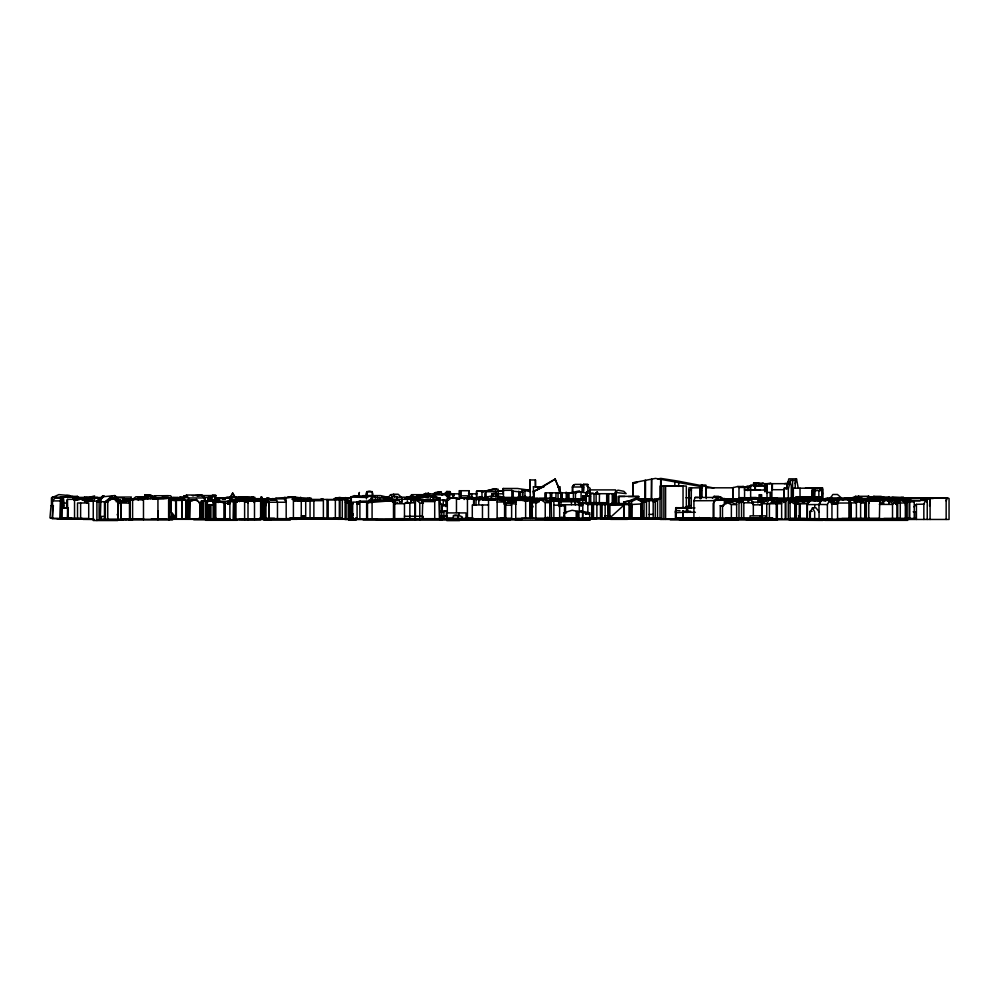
<?xml version="1.0" encoding="UTF-8"?>
<svg xmlns="http://www.w3.org/2000/svg" width="999" height="999" viewBox="0 0 999 999"><rect width="100%" height="100%" fill="white"/><g stroke="black" fill="none" stroke-linecap="round" stroke-linejoin="round"><path stroke-width="1.5" d="M147.053 496.74L147.053 498.763L148.027 498.563L148.027 496.74M411.426 499.313L411.426 502.422L411.426 499.313L408.616 499.15L411.426 499.288L411.138 502.197M441.92 511.813L441.92 505.656L447.053 504.632M498.164 493.793L498.164 496.853L498.164 489.248L494.767 488.698L481.456 492.082M236.701 500.199L231.743 500.199L241.234 500.199L241.221 498.239L240.235 498.289L240.235 501.198M476.585 498.251L476.511 491.258L481.98 491.258L481.943 492.082L495.304 488.698M631.368 507.554L631.331 501.635L636.438 499.2L642.057 501.461L642.057 518.044M401.785 502.422L401.81 499.313M631.38 504.557L609.677 504.82L611.276 503.946L631.331 503.946M120.817 507.617L120.18 500.062M473.826 505.119L473.913 499.225L478.521 498.126L473.601 499.388L473.601 505.219M535.289 486.8L535.439 479.97L529.932 479.97L529.695 490.534M495.779 493.693L495.841 491.72L485.951 491.72L484.877 493.681L484.877 498.289M561.201 499.001L561.388 492.844M561.7 499.001L561.888 492.844M366.67 496.503L366.808 492.345L366.945 496.503M68.157 518.106L67.907 507.767L61.638 507.767L61.488 518.106M642.519 518.081L642.757 512.225L641.758 509.128M524.962 490.559L524.962 498.339M929.545 506.056L930.094 498.626L924.599 498.501L930.094 498.164L930.094 519.455M261.026 500.487L261.101 499.488L254.72 499.488L253.384 501.111M690.496 512.187L690.571 511.301L683.016 511.301M67.907 507.767L67.57 518.256M264.198 507.055L264.723 501.098L261.613 500.087L237.075 500.961L235.964 501.86L235.964 519.817M821.865 498.938L822.514 492.832M79.608 499.512L77.872 497.165L63.349 497.165L62.612 502.934L63.486 505.769M218.144 502.597L218.569 498.051L229.483 498.064L234.553 501.273M128.434 502.11L128.559 501.111L120.105 501.111M117.982 498.863L117.695 500.961L117.982 498.863L114.585 498.863M66.658 503.796L67.445 506.068M75.175 498.476L72.84 496.54L60.514 496.803L59.803 518.556L82.855 518.556M491.72 493.981L495.954 493.406L491.72 493.981L491.72 497.027M235.964 502.122L237.25 501.873L233.466 501.198L233.104 519.817M869.167 500.649L868.78 503.046L869.167 500.649L879.769 500.649L879.395 518.631M869.867 501.248L869.979 500.599L867.794 500.599M254.395 499.3L254.82 497.252L251.086 497.252M597.34 492.307L595.729 493.818L597.39 492.082M534.015 497.977L533.528 491.533L555.144 479.083L557.442 484.515M791.283 498.563L791.283 485.739L790.084 481.918L788.199 481.918L786.775 487.962L784.315 488.074L784.015 498.888L784.015 489.71M790.084 481.918L788.311 489.235L788.311 498.563M222.452 499.075L222.765 497.852L219.131 497.902M572.29 493.019L572.29 486.988L574.85 484.403L581.031 484.403L583.591 486.988L583.291 491.346L583.254 484.44L587.899 484.49L587.899 490.696M502.897 492.207L503.209 488.474L517.47 488.474L529.657 490.222L530.394 491.67L522.477 490.034L522.477 498.339M352.635 516.208L353.234 513.898M358.479 495.966L359.39 492.47L358.229 496.578M787.587 483.591L788.835 478.858L796.503 478.858L798.238 488.211M795.229 483.678L796.503 478.858M116.945 497.614L114.922 495.566L104.57 496.615L103.809 495.841L100.911 499.562L100.287 519.93M294.942 497.052L295.791 499.999L294.942 497.052L287.849 497.04M464.073 499.537L464.448 498.439M717.407 499.575L718.144 497.44L721.465 497.49L722.177 499.999M735.976 518.518L693.918 518.581L693.918 500.774L695.092 497.44L721.465 497.49M790.072 502.922L788.273 499.825L785.913 499.85L784.315 501.998M417.332 497.202L427.997 496.678M422.215 518.781L422.777 500.049L438.898 499.637L439.41 518.693L422.215 518.693M434.715 518.693L434.715 501.623L435.314 500.049L438.898 499.637M544.118 499.987L531.543 499.987L530.257 502.41L530.257 518.419M231.281 496.166L232.829 493.181L234.565 496.166M371.953 496.54C376.074 489.285 362.862 489.423 366.745 496.615M138.287 500.362L138.774 499.25L123.751 499.25M929.257 498.501L933.316 498.501M946.153 500.886L947.527 497.914L949.05 498.501L949.05 519.455L907.542 519.455M740.946 502.447L742.032 500.149L751.485 500.149L753.333 502.897L753.333 515.472M872.139 501.261L874.824 500.599M923.838 519.455L923.838 504.145L925.661 500.412L927.234 502.41M800.936 499.063L802.16 496.928L804.382 498.688L817.582 498.401M819.093 518.818L818.968 504.47L821.066 500.387L829.657 500.387L831.942 503.771L831.942 518.806L806.755 518.768M269.118 518.968L269.118 502.522L267.495 499.537L265.921 502.522L265.921 518.968M810.339 511.925L812.499 507.804L815.958 507.779L819.093 511.925M795.216 498.251L795.791 497.177L797.926 496.79L821.702 496.79L822.489 498.876L822.514 487.937L810.276 488.024M129.957 499.712L131.406 497.027L114.935 497.09M772.427 502.26L773.676 499.95L782.329 499.95M827.384 518.806L827.384 504.545L829.657 500.387M807.392 504.582L809.465 500.799L821.166 500.799L819.093 504.582L807.392 504.582L807.392 518.818M74.013 500.287L74.538 499.35L67.532 499.35L66.721 500.636L66.658 508.191M553.883 518.419L553.883 502.534L552.435 500.012L551.173 500.062L549.775 502.534L549.775 518.419M230.831 496.166L232.53 493.181M803.608 500.237L804.033 499.512L804.382 500.112M800.798 500.449L801.985 498.451L776.335 499.325L786.638 499.662M837.562 519.817L837.562 503.034L839.472 499.825M204.358 501.186L204.358 497.939L202.372 495.029L186.413 495.029L184.49 498.189L184.49 495.691L184.028 497.04L179.77 497.04L181.668 498.276M831.193 502.072L831.218 496.99L832.866 494.48L837.449 494.48L840.971 497.577M117.795 520.529L93.244 520.529L93.244 500.861L95.417 497.964L99.588 497.964L96.915 501.273L96.915 520.529M762.2 518.831L762.2 503.746L781.655 503.746L779.02 502.047L772.177 502.022L769.417 503.746L769.417 518.831M798.164 500.611L799.625 498.451L797.439 501.473M394.717 518.781L394.717 502.047L395.679 500.611L398.663 500.149L400.112 502.047M823.963 499.937L824.774 498.763L826.935 498.838L827.447 499.937L825.998 499.937L827.447 498.476L840.883 498.476M855.032 500.362L855.581 499.55L856.068 500.262M106.905 502.185L109.253 498.801L104.483 502.447L104.483 519.792M858.341 499.587L868.506 499.25L870.791 500.162M862.686 499.725L868.506 499.25L866.17 500.137M532.355 518.419L532.092 502.147L530.257 502.41L530.531 518.419L530.531 501.423L531.281 500.349M905.331 518.493L905.331 503.096L906.93 500.799L907.854 500.799L907.854 518.493M906.23 518.493L906.23 503.096L907.854 500.799M522.927 499.4L525.287 496.066L526.248 498.239M779.02 502.047L778.708 502.797L773.825 502.347L769.355 499.488L766.733 503.746L766.733 518.831M125.999 501.111L126.423 500.524L117.982 500.536M524.188 497.614L512.15 497.465L510.776 499.088M657.404 499.95L658.079 499.013M760.664 499.4L761.837 497.789L766.807 497.789M533.179 506.855L530.531 501.723L531.543 500.349M453.384 518.344C451.71 512.762 459.64 515.596 462.1 516.77L462.1 518.344M457.967 518.344L458.316 515.297M256.056 500.462L261.938 500.199M259.278 500.649L256.081 500.424M427.859 493.868L428.359 493.219L429.77 493.868M148.389 494.83L150.512 496.803L152.797 496.803L150.674 494.83L148.389 494.83L148.014 498.563M154.345 498.913L155.207 497.802L157.879 498.638L166.446 498.663M172.577 515.771C162.712 520.029 181.756 520.604 172.577 515.771L170.642 518.718M107.755 519.792L107.755 502.185L112.213 496.64L118.019 502.185M145.617 496.79L146.778 495.404L148.389 496.74L145.105 496.74L145.105 498.763M387.587 498.276L390.559 494.705L393.768 494.243L398.114 494.23L402.098 497.914M169.755 498.164L172.552 498.164L170.542 495.729L154.62 495.729L152.697 498.051L152.01 495.766M100.911 499.562L99.101 501.71L99.101 519.93M146.079 496.74L147.24 495.404M531.53 499.175L533.241 497.202L534.727 499.088M712.412 498.189L714.11 496.303L718.506 496.303L725.361 500.024M830.981 502.422L832.841 500.399L834.177 500.399L834.177 503.309M172.09 499.088L173.514 497.564L180.894 497.727L176.91 500.212M807.155 518.581L807.155 503.783L809.465 501.298L797.839 501.298L796.365 502.872M130.22 519.805L130.22 499.2L142.957 499.937M408.404 498.164L411.663 494.68L423.201 494.68M73.751 497.914L73.751 497.077L66.608 495.554L69.693 495.591L58.854 494.592L51.461 497.914L51.461 505.569M105.37 519.792L105.37 502.185L110.727 496.628L112.213 496.64M553.608 501.061L558.641 501.086L560.976 498.713L543.119 498.701L543.106 500.087L540.322 498.688M103.809 495.841L102.735 495.841L96.915 501.71L106.206 501.71M248.002 519.817L248.002 502.147L247.265 500.462L240.884 500.924L246.703 500.499L248.002 502.959M595.891 493.181L597.315 492.095M913.935 506.83L916.42 504.333L923.838 504.145M255.307 500.362L250.462 500.349M432.255 496.878L434.403 494.817L445.841 494.817L449.6 498.601M596.178 493.244L595.729 493.818L598.151 493.681M109.253 498.801L104.483 502.447M616.733 491.221L617.894 490.147L623.851 491.296L626.136 493.618L614.984 492.432M236.988 520.292L205.632 520.292L205.632 502.36L208.154 500.012L215.796 500.387L217.357 501.86M205.632 502.36L207.28 502.347L209.79 500.012M513.761 501.236L516.508 499.75L514.26 499.975M881.443 502.809L879.395 504.42L892.519 504.42L894.742 502.809L896.902 504.782M208.279 501.223L208.279 498.289L209.228 497.44L209.228 498.289M624.263 504.832L609.677 518.044L609.677 504.707M820.629 501.248L822.452 499.6L827.122 499.6L826.61 500.062M82.08 499.625L84.653 497.365M771.84 501.298L774.213 501.298L769.592 498.676L764.51 499.075L761.962 501.298L761.962 515.621M727.659 501.773L726.098 500.224L713.91 500.312L713.91 518.781L741.533 518.781L741.533 502.472L734.764 500.087L732.279 500.087L729.982 502.06L734.253 500.574L727.472 501.835L733.94 500.511L738.985 502.422L731.73 500.511M177.672 499.625L179.745 497.852M872.227 498.613L868.456 496.266L855.544 496.341L848.313 499.425L853.146 499.025L855.993 497.502L859.152 498.738L862.661 498.738L858.503 496.341M236.076 499.438L239.448 496.965L245.866 497.065L248.476 498.164M133.292 498.838L135.889 496.753L144.218 496.778M805.706 497.14L804.969 498.114M505.756 498.713L505.993 497.989L500.936 496.878L500.099 497.502L500.099 500.536M74.713 498.301L77.36 496.353L79.058 497.752M762.2 503.746L768.081 499.488L769.355 499.488M229.483 498.064L230.294 499.837L227.959 501.273L227.959 504.37M858.104 500.924L860.176 499.438L864.797 502.485L864.797 518.643L837.562 518.581M376.173 501.261L377.997 499.962M385.876 501.261L387.712 499.962L369.168 499.85M727.21 502.022L730.369 500.661M434.602 493.981L435.564 492.432L440.434 491.895L438.161 491.895L438.748 492.245M435.751 493.106L434.49 493.981L435.751 493.981L435.751 493.106L434.602 493.106M887.699 500.849L889.997 499.25L894.779 503.109L894.779 501.323L895.816 501.323L897.289 503.234L896.24 503.234M535.851 518.419L535.851 502.659L540.534 499.413L545.079 499.425L550.636 502.01M808.728 501.036L806.505 499.65L798.738 499.65L796.54 501.173L798.925 500.012L803.546 500.012L801.198 501.236M818.131 501.086L821.553 498.751L832.08 498.876M218.569 498.051L218.993 501.273L228.172 501.273L230.294 499.837M765.147 500.049L766.108 499.4L766.108 500.049M722.489 518.331L722.489 505.544L726.997 502.509L732.167 502.509L736.65 504.632L731.368 504.582L726.997 502.509M428.359 493.219L424.225 493.868L436.838 493.981L441.308 491.708L441.595 493.981M856.842 501.186L858.665 499.987L868.693 499.962M867.294 497.04L868.456 496.266M428.559 493.831L428.559 496.103L429.17 495.454L426.161 496.103L425.649 493.219M449.25 496.303L449.837 491.558L449.85 496.303M425.324 493.893L424.225 493.868M82.08 499.075L84.715 497.427M208.279 498.289L210.327 498.276L215.909 495.454L215.909 500.886M555.344 479.083L542.807 486.738M207.73 501.223L207.73 498.126L212.3 495.304L215.272 495.304M593.231 493.144L585.776 493.144L585.776 499.438L584.278 500.224L584.278 496.003L585.776 496.053M655.244 518.331L655.244 500.574L660.039 498.863M734.764 500.087L732.279 500.087M254.757 501.123L256.056 500.349M655.244 500.574L660.576 497.377M877.984 500.749L878.421 500.049L878.908 500.749M360.352 502.022L357.093 503.958L359.103 503.958M505.719 500.074L508.016 498.726L546.441 498.701M640.197 500.586L642.819 499.05L644.954 499.05L641.021 501.348M870.454 498.264L873.7 496.353L880.968 496.353L886.15 498.151M640.197 500.786L642.819 499.263L641.033 499.263M641.046 501.498L645.054 499.175L651.685 499.163L653.758 500.749M550.187 499.25L551.598 498.738M170.829 499.088L173.514 497.564M649.075 500.649L651.685 499.163M174.475 519.193L174.475 516.221L171.154 512.275L174.75 516.221L174.75 519.193M644.055 518.419L644.055 502.172L649.375 499.163L644.055 502.297L641.907 502.297L647.202 499.225L641.907 502.197L641.907 518.306M610.539 504.258L612.612 503.096L614.472 504.158L612.612 503.096L610.539 504.27M903.521 498.489L903.521 497.39L902.085 497.914M447.927 492.632L449.85 491.558L446.378 491.558L448.501 491.683L441.683 494.83L447.927 492.632L447.927 496.303M596.578 504.258L598.663 503.096L601.286 503.921L598.451 503.084L595.966 503.846L598.588 503.109L600.461 504.145M572.827 492.832L572.827 485.614L574.263 484.827M784.789 501.373L785.913 501.123L776.31 501.411L785.202 501.373M533.466 491.795L541.545 487.425M407.754 501.66L405.132 502.997L415.409 502.734M501.523 501.098L505.094 499.275L505.094 503.696M473.601 499.388L461.913 498.139L456.468 499.225M511.113 500.224L512.962 499.275L512.962 500.686L515.309 499.65M307.33 499.488L309.727 498.276M837.562 503.034L848.925 503.021L850.436 502.26L847.989 499.825L851.111 502.847L851.111 518.581M726.723 500.811L729.17 499.6L730.656 500.262M653.196 518.419L653.196 501.823L658.741 499.075M236.838 498.351L239.448 497.065L243.494 498.751M884.277 500.924L886.875 499.662L889.547 500.199M830.856 501.96L835.027 499.925L848.626 499.812L851.111 502.847M899.762 501.248L902.821 500.174L906.93 502.984L900.274 502.984L895.329 500.174M748.513 497.852L749.924 497.852L745.404 497.852M865.471 499.887L868.268 498.551L879.782 498.551L882.192 499.8M888.835 497.015L887.686 498.276L889.41 498.276L888.835 497.015L869.192 497.577L904.932 497.852M367.507 519.13L367.507 502.722L372.902 501.523L359.89 501.498L359.89 519.13M536.463 490.172L542.432 487.312M228.384 498.226L230.757 497.09L236.513 497.015L237.55 499.2M501.735 500.911L504.07 499.8M367.507 502.722L392.495 500.661L393.481 503.034L393.481 519.13L354.608 518.993M597.015 493.219L595.729 493.818L597.077 493.219L596.74 492.307M207.73 498.126L209.228 497.44M689.947 505.457L685.077 507.692L689.597 505.606M810.314 500.099L812.287 499.937M229.32 497.714L233.966 496.528L237.937 498.314M753.945 499.05L756.006 498.126L758.416 499.188M504.083 499.65L501.735 500.699L504.433 500.699M157.867 510.701L157.942 519.805L157.942 498.489L131.531 498.863M580.594 510.939L589.66 512.849L589.685 518.381L515.746 518.419L515.746 500.349L532.305 500.349L531.543 499.987M753.346 498.876L756.093 497.814L758.416 498.876L755.444 498.876M732.467 487.812L737.824 486.488L743.406 486.488L744.567 487.425L744.567 497.877M157.942 498.489L143.481 498.489L142.52 499.8M680.694 519.78L682.879 518.868M350.512 518.806L350.612 497.127L354.096 495.654L363.848 496.103M726.41 502.047L730.494 501.198M291.883 499.188L293.818 498.389L295.617 499.587M628.983 518.044L629.058 500.899L637.087 497.627L642.145 501.86M441.058 512.075L446.378 511.051L446.378 516.558M861.975 500.149L864.31 499.188L866.633 500.162M922.726 499.45L920.678 499.313L930.094 498.626M699.587 518.868L697.314 519.78L694.43 518.868M201.348 519.343L201.348 501.098L202.635 500.974M831.193 498.951L833.853 498.951L833.853 499.95L838.685 498.039L845.716 498.039L850.511 500.162M214.385 501.061L201.923 501.323M843.293 498.988L845.716 498.039M137.325 498.838L142.72 496.728L145.404 496.753M201.873 519.343L202.335 501.098L201.348 501.098M362.887 495.654L371.316 495.654L371.541 498.876M350.612 497.127L366.458 497.452L371.316 495.654M397.602 502.634L394.717 503.696L404.47 503.696L407.355 502.634L409.865 503.596L409.865 518.781M360.177 500.899L357.38 501.923L368.793 501.86M404.657 497.977L409.215 497.065M227.909 498.176L234.515 496.865L238.349 498.951M301.661 516.283L304.658 515.996L304.658 518.593M88.549 500.012L94.43 497.902L101.049 497.902M534.315 499.65C519.867 499.9 524.887 502.959 534.49 498.688L536.725 499.812M610.426 504.433L608.204 504.483L608.204 518.056M233.466 501.198L236.9 501.461M492.045 500.049L495.417 498.888L491.808 499.987M728.508 502.122L732.966 500.574M564.148 518.381L564.148 512.674L572.14 510.264L582.629 512.462L582.629 518.381L582.854 503.484L583.866 503.134L601.485 503.146L605.157 504.458L605.157 518.206M813.086 487.949L805.419 488.186L822.514 487.937M608.204 504.483L608.428 518.056M598.788 504.058L601.485 503.146M420.554 498.076L417.619 497.052L408.978 497.202M113.611 498.601L107.755 500.424L113.611 498.601L118.294 501.585L118.257 519.792M580.194 504.532L582.854 503.484M818.868 501.136L821.79 500.199L825.686 501.111M814.322 501.136L817.257 500.199L820.966 501.061M603.221 503.833L605.656 503.084L608.403 503.921M831.755 501.461L829.357 501.723M588.573 503.871L591.146 503.109L593.993 503.971M589.66 512.849L588.349 512.962M799.737 498.114L801.648 497.14M764.51 499.075L758.316 501.298L766.308 501.298M75.462 499.662L79.296 498.551L82.43 498.863L85.552 502.01L84.615 502.01M74.925 500.324L81.069 498.551M738.086 501.585L740.184 500.974L743.83 502.759L753.333 502.897M139.96 498.276L141.334 497.639M144.443 497.639L139.96 498.026M431.406 496.141L434.44 496.141L431.98 496.89L434.44 496.141L434.49 493.831M94.605 495.891L87.625 497.802L89.548 497.802M267.495 499.537L267.495 500.674L265.509 501.261L263.149 500.149M431.943 496.828L434.44 496.141M551.198 499.063L554.433 498.189L555.369 498.901M589.61 491.046L586.388 491.92L587.075 492.02C589.959 494.555 577.484 490.297 576.161 493.106M740.983 500.586L739.934 500.586L739.934 498.201L740.983 497.914L760.127 498.051M739.934 498.201C746.216 497.939 738.598 497.589 740.871 501.698M503.958 504.083L507.867 503.071L516.146 504.108M554.732 498.189L551.386 499.063L583.241 498.901M785.676 498.638L783.228 499.325M215.859 518.006L213.149 518.706L213.149 502.572L217.582 501.61L229.882 503.783L227.497 503.459M219.231 499.687L216.084 500.487L219.455 500.449M219.106 500.199L216.845 500.499L218.044 500.199M498.426 499.962L501.386 499.213L504.582 502.022L504.582 518.556M144.78 494.705L148.589 495.504L144.78 494.705L144.78 497.677M453.309 518.294L441.158 518.294L441.158 516.133L447.315 515.559M569.717 492.969L579.507 490.884M283.004 498.089L292.108 497.24L293.406 500.149L293.406 518.781M795.416 501.098L798.938 500.249L802.597 501.773M275.724 498.089L292.108 497.24M261.026 501.51L261.026 497.115L261.775 497.115L261.775 499.775L266.758 498.588L275.824 499.388L273.089 499.537M270.966 499.9L276.598 498.813M815.821 500.099L818.743 499.413L820.666 501.523M810.526 500.062L813.286 499.413M335.589 498.563L336.576 498.339M337.924 498.026L343.456 497.902M753.433 498.414L740.871 498.688M902.809 498.426L912.137 497.727L909.365 497.977M201.011 495.417L197.04 495.641L201.011 495.417L204.82 497.727L205.232 501.048M482.767 497.29L476.885 498.114L479.258 496.765L481.281 496.678L482.767 497.827L491.945 495.929L500.686 497.677M740.546 487.112L743.406 486.488M728.021 500.024L730.556 499.475L740.983 500.449L736.126 499.475L733.578 500.024M189.31 518.743L189.798 500.911L187.35 501.023L187.35 518.743L199.825 518.743L199.825 502.972L196.553 499.55L187.35 501.023M189.31 501.023L196.553 499.55M415.409 520.117L415.409 500.487L422.44 500.224L422.44 502.447M415.409 500.487L420.716 500.099L423.376 503.196L419.78 503.134L417.17 500.099M213.149 502.572L218.906 501.61L223.938 502.572L223.938 518.706M277.472 518.856L277.472 502.135L275.911 499.35L267.195 499.35L259.565 500.998L263.823 500.561M273.276 499.925L275.911 499.35M348.763 518.806L348.763 502.972L352.397 503.583M487.537 497.49L485.289 497.964M904.932 497.977L908.241 497.714M89.598 500.037L93.594 501.273L87.338 501.273L84.028 499.9M812.761 499.512L811.975 499.687L818.743 499.413M485.964 497.977L487.087 497.739M490.909 500.099L495.192 499.213M812.562 498.938L821.39 497.789L813.286 498.901M222.577 499.125L225.399 498.551M721.278 499.025L723.988 498.464L728.159 499.35M848.501 499.937L850.399 499.55M348.763 502.972L349.113 518.806M467.107 498.876L470.804 498.139L474.775 498.951M483.703 497.764L487.2 497.065M495.329 496.103L496.441 495.966M632.979 496.391L632.979 482.754L655.469 478.396L702.472 486.838M636.937 482.405L632.979 482.754M634.627 482.942L637.424 482.392M657.879 478.971L660.789 478.396L677.797 481.068L713.873 487.999M740.621 501.673L740.621 498.651L722.252 499.587M631.942 500.462L623.563 502.035L627.584 501.286M726.885 499.138L740.621 498.651M508.616 499.238L475.961 499.612M81.518 498.863L74.925 500.062M74.538 500.299L82.43 498.863M201.411 518.618L201.411 502.36L202.51 502.16M490.696 496.978L491.883 496.753M759.228 498.164L754.195 499.088L754.195 498.289L746.34 498.364L748.451 499.088M871.403 499.125L867.045 499.925L875.923 499.113L871.403 498.988L871.403 500.399M202.51 518.618L201.049 518.618L201.049 502.597L202.285 502.372L202.285 518.618M564.547 510.027L565.259 509.902L565.259 512.949M773.151 499.001L777.522 498.201L766.608 498.176M821.702 496.79L795.791 497.177M753.571 486.051L753.571 483.066L758.391 483.041L760.714 484.115L763.086 483.266M887.686 498.276L892.844 497.39L902.222 497.852M899.525 497.852L902.222 497.39M385.939 500.611L398.663 500.149M642.057 501.86L642.507 518.269M215.634 498.126L222.452 497.789M443.906 516.046L446.89 515.684M123.576 499.363L126.024 499.063M215.322 498.489L217.445 498.414M423.039 497.902L417.619 497.914L422.602 496.903L428.271 498.076L428.271 495.816L432.942 495.616L432.942 500.187M525.062 500.299L523.788 500.487L529.283 500.437M640.734 503.971L640.809 517.981L640.734 503.971L631.93 504.495L631.967 517.981M812.337 496.565L812.175 490.634L817.557 490.309M432.942 495.616L428.271 495.816M814.385 496.54L814.635 490.584L814.635 496.515M540.634 500.049L542.757 499.862M821.902 499.3L821.902 490.309L818.855 490.609L818.855 496.54M528.396 499.975L530.756 499.862L529.857 499.887M812.175 490.634L814.635 490.584M232.317 500.087L236.463 499.7M850.261 499.138L852.821 498.988L848.938 499.075M817.719 488.336L819.754 488.161L819.754 490.521M532.355 502.934L536.763 502.609M928.096 498.501L924.599 498.501M896.378 500.761L895.391 500.761M560.701 500.024L561.525 499.975M254.495 502.21L253.734 500.462L240.959 500.849M293.818 500.736L301.273 500.274L301.273 518.731M946.153 519.455L946.153 498.164L898.001 498.364L933.191 498.151M764.247 497.964L762.499 498.414M369.493 501.173L368.506 501.236L383.566 500.936L369.78 501.173M166.109 497.977L169.518 497.902L169.343 519.805M168.931 519.805L168.931 497.952L155.607 498.576L164.298 498.401L157.879 498.214M171.803 498.002L177.922 497.664L172.69 497.664M301.361 501.023L305.706 500.774L305.706 518.618M305.394 501.036L310.04 500.774M168.619 519.805L168.619 497.952L169.518 497.902M216.845 500.499L219.643 500.349M359.89 501.498L392.495 500.661M582.629 512.462L589.685 514.31L585.988 512.737L585.988 514.31M552.497 499.013L554.732 498.901M675.836 510.701L675.774 507.704L687.2 507.804M185.889 519.193L185.889 500.474L187.35 501.436M260.614 501.523L263.212 501.823L261.276 500.124L254.52 500.437M676.96 507.692L675.836 507.742L679.145 507.742M250.537 500.437L261.276 500.124M307.205 498.439L311.438 498.451L293.631 497.24L299.825 497.927M757.392 486.014L765.059 485.689L750.661 485.352L750.636 497.49M259.565 500.424L267.495 500.674M275.824 499.55L273.089 499.65L275.824 499.587M593.119 518.543L593.119 504.47L602.11 504.607L602.11 518.206M641.196 499.188L639.547 499.238L655.519 499.3M276.661 498.588L256.156 499.238L264.76 499.288M818.506 518.618L790.072 518.581L790.072 501.386L794.792 504.083L799.974 503.921L799.974 518.581M730.893 500.374L740.097 500.324L743.83 502.759L743.83 518.444M642.507 502.797L641.395 502.572M293.406 500.437L301.273 500.274M653.196 501.823L655.244 501.773M802.16 496.928L804.607 496.928L806.755 498.638L805.444 498.663M335.14 498.663L334.016 498.688L339.548 497.402L342.445 497.914M52.198 497.152L61.239 497.252M816.508 488.186L817.719 488.161M793.805 498.826L790.621 498.888L809.702 498.751M588.823 512.962L585.988 512.737M366.745 491.945L371.953 491.858M161.95 495.766L168.406 495.666M644.055 502.172L646.465 502.135M240.584 499.825L253.409 499.675M571.578 501.173L566.982 501.173L562.35 498.938M236.513 497.015L227.185 497.09L222.29 498.938L225.212 499.001M529.258 500.561L531.406 500.536M805.743 499.537L806.48 500.874L805.743 499.537L803.82 499.562L803.82 502.609M809.714 501.735L799.275 501.71M583.866 503.134L587.837 504.52L593.493 504.62L593.493 518.543M483.304 499.675L486.338 500.049M247.065 498.851L283.978 498.863L286.176 502.26L268.793 502.247L267.195 499.35M169.493 498.663L174.975 498.626M347.477 500.049L350.999 501.486M225.037 502.847L225.162 518.706L225.037 502.847L223.901 502.572M371.541 495.929L365.01 495.654M847.439 499.188L852.959 499.188M693.918 500.774L715.534 500.661M739.297 502.472L741.533 502.472M835.164 502.947L832.629 502.584M605.157 504.458L602.11 504.607M522.752 498.339L522.752 492.195L513.211 491.196L511.85 490.309L503.446 490.334L503.209 488.474M204.358 497.939L188.449 498.002L186.413 495.029M370.879 498.364L372.827 498.326M485.489 499.999L495.005 499.975L495.005 498.876M848.888 498.938L849.962 498.938L849.3 499.512M849.587 499.438L847.115 499.438L878.421 499.85L849.512 499.45M201.049 502.597L202.085 502.584M394.717 502.022L392.42 502.035M750.012 486.076L750.649 486.076L747.015 486.076M737.824 486.488L738.985 487.425L744.567 487.425M527.947 489.86L522.027 490.084M397.252 497.202L396.965 496.515L391.983 496.528L391.983 499.463M433.566 498.064L440.109 498.051L440.109 503.908M751.298 497.514L756.168 497.502L758.728 499.125M259.827 498.663L254.345 498.663L255.644 499.163M940.733 498.164L946.153 498.164M855.069 498.464L873.526 498.476M125.999 499.587L133.953 499.575M846.952 498.888L848.188 498.888M308.279 499.937L309.228 499.937M185.889 500.474L185.664 519.193M175.674 519.193L175.674 500.611L169.58 500.199L192.183 500.199M833.853 499.95L835.414 499.95L835.414 499.188L833.853 498.951M855.581 499.55L849.874 499.175M399.488 501.848L400.112 501.835M209.877 519.842L209.765 504.695L213.761 504.857M807.155 503.771L794.792 503.846L794.792 518.581M260.614 500.674L260.614 519.817L207.193 519.842L207.193 504.695L209.765 504.695M831.568 504.258L837.562 504.245M61.638 507.817L68.157 508.279M679.707 507.754L685.214 507.654L679.732 507.754M125.999 519.805L125.999 519.105L132.592 519.455L128.434 519.105L128.434 519.805M788.386 483.104L784.415 483.666M763.498 483.266L755.856 483.266L755.918 486.076M755.868 483.703L788.735 483.666L788.199 481.918M583.254 484.44L587.899 484.49M663.873 519.405L663.873 485.989L683.041 486.301L683.041 507.367M533.366 486.738L544.13 486.8M557.717 486.738L560.102 486.738L560.164 493.581L560.214 491.146L557.842 485.027M572.29 486.988L583.591 486.988M744.63 490.209L744.63 487.212L746.066 487.212L748.825 487.487L748.825 490.534M744.63 487.212L748.825 487.487M701.86 487.837L688.935 487.837L688.935 507.967M705.606 487.812L732.816 487.812L732.816 498.638M816.508 488.161L819.754 488.161L793.331 488.211L793.331 498.913M771.902 489.71L784.315 489.71L784.315 488.074L786.775 489.235L786.775 483.666M744.48 489.972L749.924 490.022M689.36 490.01L691.271 490.01M744.567 490.047L767.02 490.022M814.385 490.609L821.902 490.309M462.337 495.829L469.268 495.829L469.255 490.721L459.165 490.721L459.165 496.89M495.779 491.133L481.943 491.133L481.893 492.082M767.02 492.395L770.516 492.395L770.516 498.501M595.729 493.219L598.314 493.219M590.047 493.706L615.047 493.706L615.047 504.62M441.496 493.831L445.079 493.831M459.165 493.831L450.437 493.831L453.359 495.704L453.359 493.831M468.456 493.831L476.835 493.831M497.552 493.793L503.446 493.793M195.454 495.579L211.351 495.579M215.909 495.454L212.3 495.304M367.307 495.604L380.656 495.604L388.249 497.452L381.481 496.953L390.884 498.676M147.377 495.804L148.589 495.766M192.395 495.791L193.943 495.791M585.489 503.346L585.489 495.679L589.572 496.178M582.704 496.003L585.676 496.003L582.717 495.929L582.704 501.61M69.768 496.353L77.36 496.353M624.887 496.466L618.131 496.466L618.156 504.183M628.334 496.578L638.773 496.578M396.965 497.202L418.593 497.202L417.545 496.678M498.076 497.165L498.076 499.537M501.061 497.127L499.013 497.714M517.619 497.202L533.241 497.202M870.141 497.165L877.721 497.165L869.03 497.302M888.748 497.365L903.521 497.39M72.565 497.427L97.54 497.365M234.902 497.315L249.363 497.315M407.317 497.065L412.375 497.315L407.317 497.065L407.317 500.249M468.706 498.151L468.706 497.44L473.888 498.014L471.815 497.44M503.271 497.452L514.035 497.452M72.328 497.527L75.375 497.527M88.099 497.502L84.203 497.352M92.907 497.552L102.885 497.552M171.179 497.614L188.449 497.614L188.324 518.743M249.538 497.664L253.871 497.602L255.906 499.325M465.871 497.639L482.292 498.151M739.435 497.677L743.743 497.677L743.743 498.876L753.945 498.663M72.877 497.764L91.833 497.802M266.783 497.864L269.006 497.864M335.589 497.852L351.336 497.852M420.554 497.764L410.227 497.315M475.599 497.764L479.645 497.764M481.668 497.764L487.537 497.764M503.184 497.714L512.862 497.714M685.988 497.752L690.471 497.752M799.737 497.714L802.347 497.714M228.783 497.927L222.527 497.927L224.663 499.188M761.837 498.051L798.85 498.051M832.117 498.064L830.294 498.064L830.294 499.213M852.659 497.939L845.379 497.939L851.585 498.264M882.08 497.964L947.527 497.914M60.39 498.226L54.92 498.226L52.522 500.924L59.878 500.911M137.05 498.276L141.683 498.276M214.648 498.201L217.707 498.201M448.676 498.239L465.621 498.239M503.708 498.176L515.559 498.176M535.539 498.164L538.036 498.164M553.321 498.189L539.285 498.189L540.471 500.149M742.869 498.176L753.433 498.176M799.1 498.114L802.347 498.114M805.631 498.114L818.081 497.789M825.886 498.201L840.196 498.201M851.298 498.014L846.952 498.014L849.774 498.726M874.487 498.314L884.989 498.314M152.185 498.326L155.007 498.326M483.304 499.5L482.904 500.012L481.218 498.526L493.356 498.526L495.005 499.975M760.089 498.414L747.864 498.414L747.864 501.473M215.634 498.788L218.082 498.788L214.91 497.864M253.309 498.613L236.825 498.613L238.599 498.963M337.887 498.688L345.342 498.688L346.853 500.224L346.853 502.147L345.342 502.135L349.113 502.897M486.85 498.738L494.043 498.738M840.721 498.763L843.68 498.688M122.964 498.951L126.024 498.951M214.585 498.776L217.532 498.776M236.763 498.901L239.748 498.901M321.041 498.926L323.139 498.926M840.871 498.876L844.255 498.876M893.231 498.876L906.081 498.876M143.057 499.075L123.389 499.075L124.388 500.774L130.394 500.786M216.246 499.3L219.33 499.3M243.444 500.199L243.444 499.1L240.235 498.289M525.674 499.063L533.903 499.063M801.598 499.1L808.416 499.275L801.373 499.275M809.689 499.1L822.152 499.025M215.197 499.225L219.83 499.225M384.428 499.275L418.544 499.313L418.544 501.411M493.094 499.238L512.962 499.275M571.316 499.263L578.821 499.263M654.495 499.25L659.315 499.25M769.168 499.3L786.288 499.325M871.64 499.25L908.965 499.188L914.235 501.835L914.235 518.469M293.731 499.375L337.5 499.488M495.417 499.575L496.078 499.575M530.944 499.388L515.434 499.662L515.434 502.597M585.676 499.375L584.278 499.375L585.489 500.287L573.551 500.212M726.698 499.375L727.784 499.375L727.784 500.574M801.348 499.512L804.033 499.512M880.806 499.488L899.425 499.488M84.678 499.7L92.02 499.7M133.591 499.687L124.4 499.787M168.631 499.65L185.027 499.65M229.595 499.762L240.21 499.762M515.372 499.762L525.624 499.762M729.17 499.6L715.596 499.6L713.174 503.459L713.174 518.344L773.126 518.331M769.417 499.587L775.062 499.587M807.367 499.675L812.786 499.675M847.364 499.587L890.933 499.662M891.233 499.675L895.653 499.675L898.263 500.974M82.055 499.887L91.259 499.887M125.587 499.925L133.754 499.925M247.727 499.787L241.721 499.787L244.131 500.012M249.875 499.8L251.236 499.8M265.971 499.912L275.287 499.912M439.797 499.812L445.916 500.636L445.916 506.655M521.053 499.925L523.688 499.925M524.725 499.987L527.247 499.987M806.106 499.85L809.427 499.85M817.831 499.9L821.902 499.9M852.971 499.962L855.281 499.962M876.148 499.925L891.046 499.837M120.617 500.174L117.607 500.062L118.257 502.809L120.879 503.059L120.18 501.161M253.459 500.199L254.233 500.199L254.233 501.66M422.777 500.049L435.314 500.049M877.397 500.049L878.421 500.049M83.142 500.299L87.338 500.299L87.338 503.334M215.796 500.387L208.154 500.012M248.951 500.349L264.535 500.349M561.288 500.287L566.982 500.287M798.938 500.249L794.292 500.249L797.939 501.748M803.696 500.362L818.805 500.262M910.701 500.399L925.673 500.399M182.055 500.412L182.018 519.193L182.055 500.412L176.386 500.412L176.386 519.193M387.862 500.449L397.652 500.449M522.514 500.487L527.959 500.487M856.018 500.499L860.151 500.499L864.797 503.034L860.614 502.997M125.412 500.761L130.22 500.761M186.726 500.636L192.819 500.636M229.108 503.683L229.108 500.749L244.555 501.173M263.636 500.636L247.59 500.836M293.694 500.674L323.376 500.674L323.376 518.493L289.822 518.506M657.23 500.711L646.465 500.711L646.465 518.419M729.195 500.624L725.699 500.624L726.86 500.661M120.754 501.036L126.648 501.036L126.423 501.71L116.096 501.698M187.712 501.023L187.824 518.743M255.682 500.949L260.789 500.949M726.098 500.936L728.683 501.998M908.978 500.886L920.067 500.886M207.879 501.161L203.297 501.161L203.172 519.343L203.297 501.161L207.417 501.311M260.215 500.087L264.723 501.098L264.723 518.968M829.07 501.061L832.03 501.061M790.072 501.386L795.516 501.386L799.974 503.921L797.002 503.833M829.62 501.373L832.617 501.373M229.108 500.749L229.882 501.685L236.363 501.685L235.539 500.749L236.288 501.585M508.766 501.76L515.984 501.76M530.531 501.723L539.11 501.723M560.601 501.71L578.496 501.685L578.496 504.657M914.235 501.835L904.095 501.885M105.37 502.185L107.755 502.185M358.828 503.958L357.093 502.122L352.684 502.122L352.635 518.806M348.326 502.447L353.296 503.109M198.626 502.684L202.61 502.684M269.118 502.522L265.921 502.522L266.209 505.506M540.534 499.413L545.229 502.659L549.775 502.659M578.359 502.672L604.12 502.722M830.681 502.522L838.074 502.522M63.349 497.165L64.036 503.071L67.07 503.059M347.652 502.872L350.112 502.872M503.696 502.759L509.34 502.759M578.359 502.709L581.393 502.709M585.676 502.697L606.78 502.722M905.331 502.984L906.23 503.096M629.657 503.546L611.725 503.546L611.8 504.383M603.171 504.408L608.428 504.408M560.389 504.745L583.116 504.745M213.761 504.932L210.652 504.932L210.652 518.706L229.882 518.706M488.523 504.97L472.29 504.97L472.29 519.268M505.494 505.169L511.625 505.169M553.783 505.182L564.547 505.182L564.547 518.556L564.547 515.996M441.92 505.656L445.367 505.656L441.92 504.645L441.92 512.087M560.976 505.869L565.521 505.869L565.521 513.548M694.942 507.929L675.674 507.929L675.674 518.394L710.314 518.444M641.608 510.951L642.744 510.951L642.757 518.081L582.567 518.081M440.384 511.051L446.378 511.051M812.1 511.351L809.727 511.351L809.727 518.818M913.198 511.775L916.208 511.775L916.208 518.444L883.878 518.469M695.404 512.287L682.879 512.287L682.879 510.939L682.879 518.056M564.148 512.674L566.533 512.674M649.188 514.373L653.209 514.373M301.361 515.996L304.658 515.996M609.865 515.821L604.795 515.821L604.795 517.981M441.158 516.133L446.74 516.133M105.182 516.421L101.349 516.421L101.349 519.143L143.619 519.118M404.47 516.258L422.939 516.258L422.939 518.781M118.257 517.12L117.17 514.41M51.461 517.832L52.51 517.832M68.869 518.094L71.803 518.094M307.33 518.044L341.995 518.044M557.579 518.044L578.496 518.044M695.404 517.969L675.499 518.056L675.499 510.939L675.499 512.699L683.091 512.3L683.079 518.056M60.377 518.306L71.503 518.169M169.768 518.231L175.087 518.231M259.59 518.144L264.086 518.144M267.769 518.244L274.5 518.269M289.66 518.119L321.903 518.119M334.016 518.244L338.261 518.244M465.871 518.231L472.902 518.231M497.202 518.244L511.625 518.244M521.553 518.244L534.665 518.244M544.78 518.256L575.861 518.106M587.187 518.294L611.226 518.206M612.225 518.156L654.832 518.306M655.244 518.181L660.576 518.181M685.214 518.156L689.01 518.156M690.496 518.219L715.946 518.219M725.499 518.294L772.502 518.256M51.274 518.394L88.711 518.444L88.711 502.984L77.522 502.984L77.522 518.444M170.18 518.456L171.154 518.456M198.626 518.331L202.61 518.331M266.646 518.506L260.202 518.506L284.852 518.693M334.016 518.394L338.499 518.394M473.451 518.356L446.765 518.394L446.765 512.912L466.034 512.912L466.034 518.394M500.324 518.394L504.433 518.394M600.287 518.344L611.288 518.319M641.882 518.456L661.575 518.419M790.684 518.394L805.244 518.431M841.857 518.481L878.546 518.344M52.298 518.593L58.017 518.693M286.276 518.556L345.791 518.718L345.791 499.775L328.172 499.775L328.172 518.718M354.77 518.606L357.617 518.606M392.582 518.706L404.383 518.618M405.132 518.631L415.409 518.631M496.978 518.556L505.756 518.556L505.756 504.845L504.582 504.695M535.239 518.543L596.878 518.543L596.878 504.433L593.131 503.134L590.421 504.058L593.131 503.134L596.878 504.483M600.711 518.618L610.926 518.656M627.097 518.693L661.463 518.543M750.436 518.568L761.837 518.531M764.759 518.531L772.677 518.531M910.976 518.631L865.596 518.631L865.596 500.711L888.698 500.574M57.018 518.743L71.803 518.806M259.565 518.856L360.627 518.806M393.406 518.781L428.084 518.781M600.499 518.768L610.451 518.768M626.273 518.768L661.213 518.843M710.739 518.756L675.749 518.756L675.786 507.704M744.854 518.843L781.655 518.831M840.509 518.743L843.231 518.743M874.137 518.868L909.49 518.881M58.566 518.943L93.594 519.018M151.324 519.018L166.845 519.018M169.705 519.118L207.055 518.981M236.838 519.005L295.617 519.118M314.635 518.943L349.525 519.08M440.759 519.093L448.501 519.093M456.218 519.093L485.564 519.093M510.089 519.13L516.021 519.13M544.443 519.005L606.78 518.968M632.979 518.968L661.5 518.968M662.3 519.018L680.194 519.018M732.205 519.068L750.524 519.068M759.228 519.043L782.342 519.043M795.429 519.105L811.75 519.03M821.428 519.093L823.351 519.093M844.692 519.043L885.401 519.043M82.118 519.243L93.644 519.343M120.767 519.23L206.456 519.343M240.784 519.305L257.267 519.305M265.971 519.33L297.153 519.318M337.662 519.28L348.801 519.28M370.979 519.205L377.41 519.205M401.423 519.268L416.683 519.268L384.428 519.517M440.384 519.318L452.397 519.318M453.371 519.293L522.19 519.343M545.042 519.293L550.262 519.293M556.181 519.243L588.049 519.305M603.059 519.193L616.633 519.193M675.374 519.155L680.032 519.155M697.377 519.155L700.224 519.155M708.803 519.343L720.691 519.343M771.79 519.23L790.946 519.23M815.771 519.143L851.91 519.205M877.696 519.255L884.265 519.255M83.017 519.393L94.131 519.393M238.886 519.505L271.228 519.505M344.942 519.517L348.688 519.517M356.144 519.542L383.666 519.542M440.584 519.368L507.142 519.368M544.393 519.505L547.14 519.505M610.539 519.368L627.584 519.368M686.35 519.405L660.039 519.405L660.039 486.051L686.35 486.051L686.35 507.28M726.398 519.443L762.899 519.517M801.785 519.517L832.479 519.355M121.079 519.717L123.801 519.717M193.719 519.742L206.93 519.742M458.778 519.742L475.249 519.742M475.961 519.68L510.352 519.692M544.792 519.642L568.356 519.642M577.809 519.655L589.81 519.655M709.989 519.742L821.628 519.742M877.721 519.592L891.483 519.592M96.915 519.93L172.552 519.93M363.112 519.83L389.985 519.83M440.459 519.83L516.533 519.83M544.692 519.917L568.244 519.917M670.254 519.767L738.423 519.767M746.34 519.905L777.522 519.905M788.985 519.78L791.72 519.78M792.644 519.78L821.965 519.917M828.571 519.817L841.358 519.817M263.786 520.067L290.322 520.067M388.773 520.104L441.77 520.117L441.77 504.033L439.885 503.346L439.885 520.117M480.656 520.004L484.403 520.004M515.434 520.167L545.217 520.167M698.151 519.98L715.321 519.98M820.891 520.104L878.421 519.992M96.965 520.204L122.278 520.204M348.801 520.242L355.981 520.242L355.981 517.682M376.536 520.229L395.941 520.229M567.757 520.192L590.159 520.192M679.532 520.229L697.602 520.229M791.333 520.204L822.876 520.379M824.812 520.342L907.654 520.342L907.654 517.719M446.74 520.604L459.64 520.604M663.873 485.989L683.041 486.301M477.435 490.971L481.98 491.258M930.506 498.164L931.667 498.164M112.837 497.864L123.714 497.864L124.163 500.786M203.546 497.452L208.803 497.465M152.797 498.663L155.744 498.901M420.192 500.224L422.44 500.224M443.631 500.636L445.916 500.636M559.028 500.711L545.454 500.699L559.028 500.724L559.028 506.605M298.713 500.724L297.515 500.724L300.687 500.824M127.098 519.105L128.147 519.105M750.661 485.352L755.918 485.751M841.795 498.788L846.328 498.801M505.993 497.989L500.936 496.878M447.315 512.562L447.315 498.064L456.468 498.089L459.34 499.213M235.789 500.924L239.261 500.936L236.775 500.636M900.024 503.121L896.24 503.121M129.483 519.792L129.483 503.121L121.216 502.984L120.629 501.486M208.292 495.779L209.815 495.791M372.827 496.94L389.985 499.001L389.985 499.875M214.66 499.787L219.043 499.8M497.14 501.985L504.582 502.022M535.439 479.97L535.651 486.8L543.306 486.85M429.033 495.604L416.858 495.541L416.858 497.889M448.638 500.274L443.131 500.224M572.827 485.614L573.801 485.626M580.556 485.689L583.254 485.701M475.399 498.076L472.652 497.627L477.372 497.952M860.614 502.097L856.168 499.2L851.997 499.2L856.405 502.06L860.614 502.097L860.614 518.643M422.215 501.523L434.715 501.623M720.279 505.694L723.388 505.906L720.279 505.694L720.279 518.331M201.411 502.36L202.285 502.372M818.968 504.47L827.384 504.545M261.775 499.775L263.062 499.787L261.775 497.115M235.964 501.86L237.25 501.873M695.092 497.44L698.476 497.49M535.851 502.659L537.287 502.672M217.77 499.9L218.082 497.789M486.338 497.065L486.276 499.512M722.489 505.544L723.388 505.556M348.201 502.722L348.201 518.806M272.727 499.338L275.824 499.388M243.356 500.499L244.618 502.072L248.002 502.122L246.703 500.499M453.384 515.684L457.967 515.759M751.872 489.76L760.376 489.91M530.531 501.423L539.11 501.573M863.099 499.612L873.863 499.862M702.422 486.95L699.787 486.888L702.459 487.412M510.364 501.386L511.925 501.423M860.176 499.662L854.033 499.488M860.963 499.488L867.107 499.662M519.393 498.701L523.414 498.838M388.199 498.489L391.208 498.876L388.199 498.489L389.985 499.001M433.541 493.469L435.364 493.543M868.968 496.216L870.154 498.239M588.723 495.804L590.609 496.078L587 495.679L587 493.144M213.486 505.007L207.193 504.695M60.377 518.444L62.413 518.444M839.035 500.599L833.378 500.299L833.778 502.659M853.196 499.65L851.41 499.4M675.599 510.452L679.982 510.714M117.845 519.792L118.294 501.585M535.764 486.8L538.786 487M268.469 498.851L271.204 499.038M585.489 495.679L588.461 496.091M294.193 498.801L299.588 499.512L295.417 499.363M419.992 500.199L418.893 500.499M93.244 500.861L96.915 501.273M215.472 499.612L217.994 499.912M248.539 498.726L253.621 499.4L248.301 498.851M472.652 497.627L475.399 498.002M434.702 493.831L435.751 493.981M757.991 498.926L746.216 498.051L753.071 499.05M585.576 495.929L582.917 495.929L582.892 500.536M130.22 519.455L132.592 519.805L132.592 499.2M467.944 496.978L474.562 497.952M797.614 502.597L792.981 499.95L782.379 499.85L783.678 502.572M92.907 497.44L95.03 497.839L85.827 497.527M366.633 501.51L366.633 519.13M152.198 498.064L157.879 499.025M871.403 498.988L877.409 499.975M152.897 498.826L154.345 499.075M586.351 514.31L586.351 512.949L586.45 514.31M453.871 495.804L453.871 493.831M686.788 506.88L690.346 507.554M503.633 497.602L506.118 498.089M195.954 500.349L197.427 500.899M167.695 497.802L170.467 498.651M505.531 498.489L507.992 498.988M128.347 499.001L132.193 499.775M434.503 496.903L440.109 498.051M223.177 498.251L225.337 498.701M123.139 499.15L127.435 500.062M391.533 498.526L387.275 497.589L392.682 498.226M272.215 498.588L275.374 499.288M347.652 501.773L350 502.447M500.636 496.853L501.61 497.077M468.706 497.44L470.791 497.914M387.562 497.415L391.533 498.376M261.613 500.212L263.149 500.586M694.829 519.043L697.627 519.78M235.002 496.84L237.125 497.827L240.384 496.99L239.922 497.877L239.448 496.965M697.077 519.043L699.799 519.78M174.45 500.399L175.674 500.611M346.091 499.612L350.462 500.886M754.195 498.289L756.33 499.013M873.7 496.353L878.883 498.151M688.96 518.868L691.533 519.78M232.892 498.214L230.382 497.277L231.506 496.865M695.379 518.868L697.764 519.78M798.925 500.012L803.82 501.923M241.221 498.239L243.444 499.1M142.72 496.728L145.404 497.789M447.315 498.064L449.95 499.125M509.34 502.022L505.094 499.85L512.962 499.85L516.333 501.723L508.066 501.498L516.046 502.022M239.061 497.902L237.899 497.39L237.899 499.1M567.332 492.769L565.846 492.37L566.72 492.769M838.685 498.039L843.481 500.162M152.223 495.766L154.695 496.878M753.571 483.066L755.856 484.115M581.43 511.538L582.255 511.975M567.032 498.938L571.578 501.123M895.666 499.3L899.587 501.236M909.764 501.86L904.495 499.238L909.764 501.848L909.764 518.469M899.987 499.3L905.181 502.122M900.024 499.238L905.181 501.81M835.027 499.925L837.15 501.011M868.268 498.551L870.529 499.725M346.453 500.037L348.501 501.198M184.028 495.691L186.076 496.965M858.566 496.266L862.661 498.826M798.738 499.65L800.898 500.998M184.49 495.691L186.501 496.94M869.467 499.587L871.715 501.023M864.822 499.587L867.07 501.023M180.782 497.552L186.676 501.386M128.559 501.111L129.483 503.121M586.825 486.126L590.159 488.299L590.084 494.38M427.185 495.429L428.209 496.103L428.209 493.831M874.025 499.562L876.285 501.048M864.722 499.438L867.02 500.949M869.405 499.562L871.69 501.061M113.386 498.601L118.019 501.673L118.019 519.792L117.845 501.56M794.367 501.461L796.765 503.246M852.122 499.587L856.405 502.909L851.111 502.884L848.513 499.587M449.25 491.945L454.07 495.841M895.479 499.25L900.274 503.121M739.46 500.374L740.184 500.974M481.218 498.526L482.829 499.912M714.11 496.303L716.32 498.226M890.121 501.198L892.219 503.234M434.403 494.817L437.637 498.051M411.663 494.68L414.785 498.026M72.84 496.54L74.55 498.401M792.981 499.95L794.767 502.634M154.62 495.729L156.643 498.176M390.559 494.705L392.52 497.09M172.215 515.784L174.176 518.718M114.922 495.566L116.771 497.914M102.735 495.841L103.596 496.953M894.779 501.323L896.153 503.121M557.842 486.738L559.203 488.586M742.032 500.149L743.83 502.822M275.374 498.863L277.472 502.135M234.465 497.015L236.039 499.637M830.868 501.161L832.179 503.384M775.299 502.072L776.248 503.746L776.248 518.831M393.681 494.255L395.042 496.815M393.344 494.542L394.655 496.99M812.499 507.804L814.672 511.925L814.672 518.818M77.872 497.165L79.071 499.463M345.679 498.289L345.329 497.602L349.063 498.151M773.676 499.95L774.949 502.634M284.89 497.24L286.176 500.124L286.176 518.843M581.031 484.403L582.08 486.988L582.08 491.508M232.829 493.181L234.028 496.166M855.544 496.341L856.006 497.49M229.97 499.837L230.532 501.273M560.289 492.47L555.144 479.083M560.164 491.083L561.138 493.618M831.218 496.99L832.217 499.65M798.488 515.684L799.412 518.581L799.412 503.846M253.833 500.674L254.495 502.959M222.765 497.852L223.064 499.075M824.774 498.763L825.062 499.937M781.618 501.373L781.655 519.23M485.951 491.72L486.338 499.512M261.026 497.115L261.463 499.413M218.019 500.524L218.144 501.211M879.769 500.649L880.144 503.046L880.144 500.711M551.173 500.062L551.573 518.419M60.514 496.803L61.226 501.835M701.073 487.837L701.473 490.934M522.477 490.034L522.752 492.195M905.331 503.096L905.643 506.168M366.945 491.533L367.095 493.056M372.103 491.533L372.502 495.929M533.366 490.871L533.978 498.439M759.078 498.414L759.29 501.486M851.073 502.847L851.111 503.871M529.932 479.97L530.282 498.513M495.841 491.72L495.866 493.656M764.934 485.689L764.934 490.272M927.234 498.638L927.234 519.455M916.42 504.333L916.42 519.455M900.274 502.984L900.274 518.531M897.726 518.631L897.726 503.271L896.902 503.296L896.902 518.631M895.816 501.323L895.816 504.195M892.844 497.39L892.844 500.424M892.519 504.42L892.519 518.631M889.447 503.621L889.447 500.574L887.911 500.749M889.235 500.574L889.035 503.621M888.873 500.574L888.873 503.621M883.678 500.711L883.678 503.696M883.253 500.711L883.253 503.696M882.866 500.649L882.866 503.646M882.641 500.649L882.641 503.696M868.78 500.711L868.78 518.631M866.408 500.711L866.408 518.631M856.405 502.06L856.405 518.581M854.832 497.602L854.832 500.049M853.146 499.025L853.146 499.962M850.436 502.26L850.436 518.581M848.925 503.021L848.925 518.581M832.841 500.399L832.841 503.121M827.447 498.476L827.447 499.937M822.726 489.06L822.726 499.475M814.984 490.559L814.984 488.161L812.924 488.349L812.924 496.503M814.734 504.582L814.734 507.529M813.111 490.584L813.111 496.515M812.549 490.634L812.549 496.565M812.175 488.161L812.175 496.565M810.339 511.351L810.339 518.818M800.024 488.161L800.024 497.377M799.637 503.846L799.637 518.581M796.303 503.846L796.303 518.581M795.978 503.846L795.978 518.581M795.229 488.211L795.229 480.432L790.084 480.432L790.084 483.666M795.341 503.846L795.341 518.581M792.594 480.432L792.594 498.838M788.273 499.825L788.273 519.23M785.913 499.85L785.913 519.23M785.239 501.123L785.239 519.23M783.765 489.71L783.765 498.888M777.322 503.746L777.322 518.831M772.377 483.666L772.377 489.71M771.902 483.666L771.902 498.763M770.366 492.395L770.366 498.501M769.829 483.703L770.828 483.216L767.419 483.703M767.02 483.666L767.02 498.976M766.795 483.716L766.795 493.007M765.908 518.381L765.908 515.859L750.049 515.859L750.049 518.381M765.059 483.716L765.059 491.708M764.934 483.716L764.934 491.708M764.61 485.689L764.61 490.272M761.65 500.661L761.65 494.73L759.078 494.73L759.078 501.473M760.639 494.73L760.639 500.624M759.764 515.859L759.764 518.381M758.391 483.041L758.391 483.703M757.904 498.414L757.904 502.997M755.394 485.689L755.394 490.209M755.057 485.364L755.057 490.209M748.726 498.738L748.726 501.748M747.402 487.487L747.402 490.609M740.734 498.051L740.734 501.148M738.985 487.425L738.985 499.363M738.985 501.086L738.985 518.781M736.65 502.372L736.65 518.781M734.69 517.832L734.69 518.518M733.216 487.487L733.216 499.4M731.368 504.582L731.368 518.331M731.231 517.832L731.231 518.518M729.345 517.832L729.345 518.518M727.359 499.375L727.359 500.574M727.472 500.936L727.472 502.422M727.484 517.832L727.484 518.518M726.098 500.224L726.098 503.908M724.35 500.262L724.35 504.932M706.268 487.837L706.268 498.663M705.906 497.315L705.906 485.064L701.073 485.064L701.073 498.663M702.022 485.064L702.022 497.315M700.212 487.837L700.212 498.663M699.974 487.837L700.024 498.663M699.387 517.407L699.4 519.767M698.151 517.944L698.151 519.78M697.914 517.944L697.914 519.78M691.345 490.934L691.345 487.837L691.233 507.929M689.422 490.01L689.422 508.191M689.035 501.973L689.035 506.456M687.662 507.929L687.662 512.412M687.225 507.929L687.225 512.412M686.55 507.929L686.575 512.412M685.277 517.944L685.277 519.78M678.683 482.255L678.683 486.426M674.837 482.167L674.837 486.363M665.596 486.301L665.596 519.405M661.837 486.051L661.837 519.405M660.951 479.433L660.951 487.175M660.651 479.42L660.651 497.889M657.542 500.374L657.542 518.181M656.655 499.25L656.655 500.974M649.188 500.711L649.188 518.419M645.516 480.357L645.516 499.4M645.017 480.369L645.017 499.4M642.332 501.96L642.332 518.269M638.773 499.65L638.736 496.353L619.005 496.353L619.018 504.183M633.229 483.216L633.229 496.391M631.518 501.585L631.38 518.044M630.157 504.557L630.157 518.044M629.145 500.874L629.145 501.86M624.263 518.044L624.263 504.707L609.49 504.707L609.49 518.044M623.726 504.707L623.726 518.044M616.221 492.17L616.221 504.295M615.696 503.346L615.609 489.897L589.947 489.897L589.947 494.38M614.148 493.706L614.148 504.62M613.011 493.706L613.011 504.62M612.262 493.706L612.262 504.62M609.74 515.821L609.74 517.981M608.716 493.706L608.716 504.62M607.854 493.706L607.854 504.62M606.68 493.706L606.68 504.62M600.911 504.607L600.911 518.206M600.461 504.483L600.461 518.206M599.462 493.706L599.35 503.059M596.116 493.706L596.116 503.059M594.005 493.706L594.005 503.059M592.145 504.607L592.145 518.543M591.783 504.47L591.783 518.543M590.609 493.706L590.609 503.608M590.372 496.016L590.372 503.558M589.173 495.891L589.173 503.484M587.837 504.52L587.837 512.312M587.075 492.02L587.075 493.881M586.775 492.769L586.775 493.881M586.238 495.929L586.238 503.496M583.591 484.49L583.591 491.508M581.58 502.672L581.58 505.694M581.393 502.672L581.393 505.706M581.093 491.82L581.093 498.551M580.781 502.672L580.781 505.694M580.544 502.709L580.544 505.706M579.782 500.212L579.782 503.296M579.308 504.745L579.308 510.876M578.945 511.476L578.945 518.381M577.822 511.476L577.822 518.381M577.447 511.376L577.447 518.381M576.211 511.376L576.211 518.381M575.449 499.001L575.486 492.844L545.042 492.844L545.042 499.001M575.499 501.685L575.499 504.657M575.087 501.685L575.087 504.657M573.389 492.844L573.389 498.763M571.44 501.685L571.44 504.695M569.018 492.844L569.018 498.601M567.607 492.844L567.607 499.001M567.095 492.844L567.095 499.001M566.221 492.844L566.221 499.001M564.273 515.996L564.273 518.556M562.4 517.395L562.4 519.917M562.087 517.395L562.087 519.917M561.888 499.001L561.888 492.632L560.589 492.844M561.713 517.395L561.713 519.917M561.388 492.632L561.388 499.001M561.251 517.395L561.251 519.917M561.076 492.632L561.076 499.001M560.976 498.713L560.976 506.268M560.102 517.395L560.102 519.917M559.665 505.182L559.665 519.917M559.203 486.738L559.203 491.57M558.641 501.086L558.641 505.407M558.041 492.844L558.041 499.001M556.018 492.844L555.869 499.001M551.76 492.844L551.785 499.001M550.262 492.844L550.362 499.001M548.364 517.395L548.364 519.917M547.415 517.395L547.415 519.917M547.277 517.395L547.277 519.917M545.879 492.844L545.879 499.001M545.704 517.395L545.704 519.917M545.604 492.844L545.604 499.001M545.591 517.395L545.591 519.917M545.229 502.659L545.229 518.419M533.466 486.738L533.528 498.926M532.092 502.147L532.092 518.419M525.624 500.349L525.624 518.419M520.217 492.207L520.217 498.339M518.768 491.183L518.768 498.339M513.211 491.196L513.211 498.339M511.85 490.309L511.85 498.339M511.625 504.108L511.625 519.343M503.446 490.334L503.446 498.376M498.214 493.793L498.214 496.853M497.14 499.612L497.14 519.68M495.954 493.406L495.954 496.515M495.754 488.786L495.779 496.765M493.356 493.394L493.356 496.503M488.523 499.612L488.523 519.68M482.467 504.97L482.467 519.268M481.98 491.133L481.98 497.277M479.607 497.639L479.607 500.586M478.771 499.612L478.771 504.245M478.471 518.606L478.471 520.042L474.862 520.042L474.862 518.606M477.072 518.606L477.072 520.042M476.61 491.258L476.61 498.426M476.098 498.126L475.961 505.219M469.23 490.721L469.23 498.426M467.445 499.263L467.445 518.356M460.726 490.721L460.726 496.853M460.714 490.721L460.714 496.853M459.09 512.912L459.09 515.659M456.468 498.089L456.468 512.475M454.483 520.104L456.73 519.505L447.415 519.517M452.734 493.831L452.734 496.303M446.441 492.857L446.441 496.303M443.906 512.062L443.906 519.318M443.256 499.812L443.256 505.619M439.722 492.769L439.722 493.981M438.211 493.056L438.211 493.981M430.182 495.616L430.182 500.187M422.54 516.258L422.54 518.781M419.78 503.134L419.78 520.117M417.619 497.052L417.619 498.076M417.12 500.337L417.12 497.39L413.823 497.39L413.823 502.422M416.034 497.39L416.034 499.313M414.885 503.009L414.885 517.207M412.375 497.052L412.375 500.337M404.47 503.696L404.47 518.781M401.648 499.275L401.648 502.422M396.965 496.515L396.965 500.249M385.214 498.726L385.214 499.875M379.608 497.365L379.608 499.875M377.522 496.965L377.522 499.875M375.374 496.965L375.374 499.875M372.078 502.722L372.078 519.13M366.458 497.452L366.458 498.876M357.093 502.122L357.093 518.793M353.122 517.682L353.122 520.242M351.873 503.346L351.873 518.806M351.311 497.452L351.311 503.471M351.061 497.852L351.061 500.961M350.836 497.852L350.836 500.961M350.174 503.221L350.174 518.806M349.35 517.682L349.35 520.242M345.492 499.775L345.492 518.718M345.342 498.688L345.342 518.806M342.295 499.775L342.295 518.718M339.985 499.775L339.985 518.718M339.323 499.775L339.323 518.718M335.352 499.775L335.352 518.718M327.023 499.488L327.023 518.044M313.873 518.756L313.873 500.611L299.513 500.824L303.321 500.611M310.04 500.611L310.04 518.756M303.871 516.283L303.871 518.593M300.687 497.202L300.687 500.274M268.793 502.247L268.793 518.856M265.272 501.273L265.272 518.968M263.324 501.098L263.212 518.968M263.012 501.648L263.012 518.968M260.926 501.823L260.926 518.968M254.495 500.674L254.495 519.817M253.646 498.913L253.271 497.227L244.842 497.252L244.842 499.313M244.618 502.072L244.618 519.817M239.485 500.199L239.485 501.66M235.102 501.673L235.102 519.817M233.766 501.673L233.766 519.817M229.882 501.685L229.882 519.817M228.172 501.273L228.172 504.37M224.875 502.797L224.875 518.706M215.784 502.272L215.809 518.706M214.535 502.509L214.535 518.706M214.273 502.572L214.273 518.706M212.025 497.327L212.025 501.223M210.789 498.089L210.789 501.223M210.539 504.695L210.539 519.842M208.092 504.707L208.092 519.842M207.967 504.695L207.967 519.842M207.28 502.347L207.28 520.292M204.82 497.727L204.82 501.048M203.933 497.202L203.958 498.089M203.596 501.161L203.596 519.343M202.185 501.211L202.185 519.343M201.661 500.974L201.748 519.343M200.012 502.684L200.012 518.331M189.785 501.011L189.785 518.743M186.825 501.461L186.825 519.193M171.154 519.193L171.154 500.074L170.492 501.598M170.979 500.624L170.979 512.375M150.512 496.803L150.512 498.563M143.481 498.489L143.481 519.805M121.166 502.684L121.216 519.792M120.879 502.684L120.879 519.792M80.619 502.984L80.619 518.444M74.538 499.35L74.538 518.444M67.532 499.35L67.532 518.444M64.036 503.071L64.036 507.717M62.612 508.616L62.612 498.014L61.226 498.014L61.226 518.556M61.876 508.279L61.876 518.106M52.51 497.427L52.522 518.469M52.098 500.012L52.098 506.168M497.952 495.966A25.874 2.235 9.1 0 1 502.422 496.965M502.534 497.477A25.812 1.836 9.5 0 1 505.919 498.114M353.209 503.758A7.468 0.687 8.1 0 1 352.722 503.608M581.056 511.313A5.007 1.236 12.3 0 1 581.568 511.538M51.061 505.581L49.95 517.907L52.285 517.907L53.384 505.581L51.061 505.581M887.999 499.488L887.474 500.324L887.999 499.488M812.911 497.839L807.654 498.264L812.911 497.839M503.521 490.884L497.514 491.383L503.583 490.884M651.585 479.17L651.473 499.4L651.585 479.17M759.977 504.82L753.333 504.87L751.698 502.147L760.364 502.147L761.962 504.807L759.977 504.82M532.617 498.351L530.956 498.351L537.05 498.963L532.617 498.351M768.943 498.426L760.439 498.426L776.897 498.913L768.943 498.426M571.878 498.663L567.607 498.663L571.578 500.961L575.861 500.961L571.878 498.663M755.793 485.689L755.057 485.689L755.793 485.689M471.59 498.426L471.59 493.831L471.528 498.426"/></g></svg>
